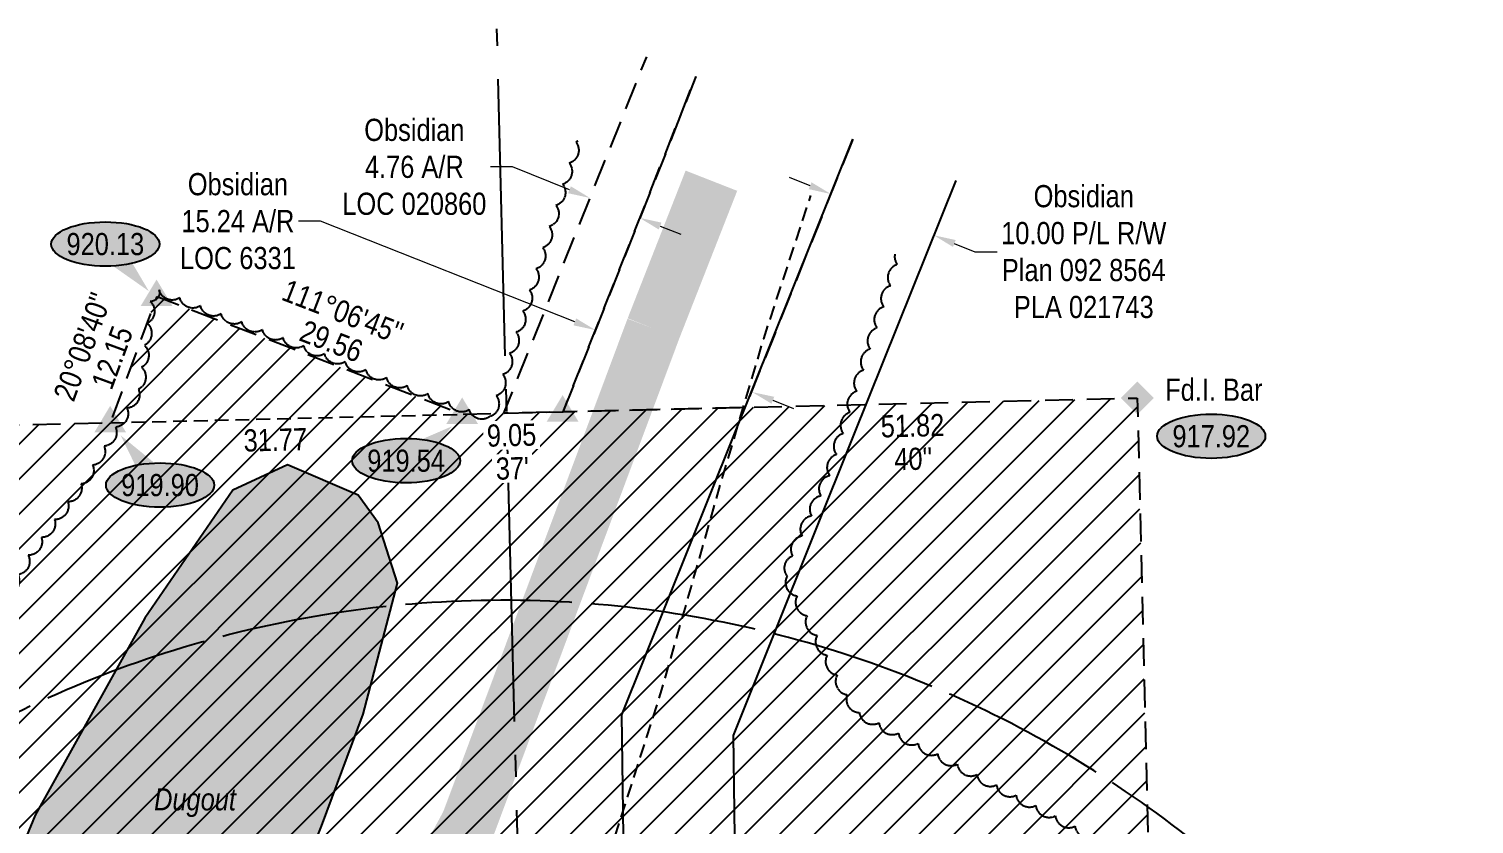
# Model space of a CAD drawing. Extents: x 621851 to 625846, y 5849674 to 5854914.
# Drawn here: x 625194 to 625846, y 5852734 to 5853093 of the extents above; entities that cross this region are included whole.
import ezdxf
from ezdxf.enums import TextEntityAlignment as Align

# ---------------------------------------------------------------- set-up
doc = ezdxf.new("R2010")
doc.units = 0
doc.header["$LTSCALE"] = 5
doc.header["$PDMODE"] = 34
doc.header["$PDSIZE"] = 0.03
for name, pattern in [('0', [1, 1, 0]), ('foc-ACCESSROAD', [3.75, 2.5, -1.25]), ('foc-BUFFER', [16.75, 15, -1.75]), ('foc-QUARTERLINE', [33, 25, -3, 2, -3]), ('foc-TIELINE', [1.875, 1.25, -0.625]), ('UG_PIPE', [1.875, 1.25, -0.625])]:
    doc.linetypes.add(name, pattern=pattern)
doc.layers.get('Defpoints').update_dxf_attribs({"color": 9})
for name, color, linetype in [('AS-PIPE-UG', 44, 'UG_PIPE'), ('AS-ROADS', 254, 'Continuous'), ('AUX-BUFFER', 7, 'foc-BUFFER'), ('C-AR', 13, 'foc-ACCESSROAD'), ('C-RW', 13, 'Continuous'), ('C-WS', 13, 'foc-ACCESSROAD'), ('CG-NOTES', 7, 'Continuous'), ('L-BD', 7, 'Continuous'), ('L-MON', 1, 'Continuous'), ('L-MON-T', 1, 'Continuous'), ('L-QSEC', 8, 'foc-QUARTERLINE'), ('L-TIE', 7, 'foc-TIELINE'), ('P-ELEVATION', 7, 'Continuous'), ('P-PROPOSED-EXISTING-H', 59, 'Continuous'), ('T-BUSH', 110, '0'), ('T-WATER', 160, 'Continuous'), ('T-WATER-H', 133, 'Continuous'), ('T-WATER-T', 170, 'Continuous')]:
    doc.layers.add(name, color=color, linetype=linetype)
doc.layers.add('C-AR-T', color=13, linetype='Continuous', lineweight=9)
doc.layers.add('C-RW-T', color=13, linetype='Continuous', lineweight=9)
doc.styles.add('80', font='ARIALN.TTF', dxfattribs={"height": 10})
doc.styles.add('80CG', font='ARIALN.TTF', dxfattribs={"height": 10})
doc.styles.add('80L', font='ARIALN.TTF', dxfattribs={"height": 10})
doc.dimstyles.new('Compass 5 000', dxfattribs={"dimscale": 5, "dimtxt": 9, "dimasz": 2, "dimexe": 0.2, "dimexo": 0.0625, "dimgap": 0.5, "dimtad": 0, "dimtih": 1, "dimtoh": 1, "dimzin": 0, "dimdsep": 46, "dimtxsty": '80CG', "dimcen": 0.1, "dimse1": 1, "dimse2": 1, "dimclrd": 256, "dimclrt": 256, "dimaunit": 1, "dimadec": 4, "dimazin": 0, "dimtfac": 0.06, "dimtofl": 0, "dimtmove": 0, "dimatfit": 1, "dimfxl": 0.2, "dimtolj": 1, "dimtzin": 0, "dimlwd": -1, "dimarcsym": 0})

# ---------------------------------------------------------------- blocks, each defined once
blk = doc.blocks.new('SMONA')
blk.add_hatch(color=255).paths.add_polyline_path([(0, -1.49), (1.49, 0), (0, 1.49), (-1.49, 0)])
blk = doc.blocks.new('SMONAA')
blk.add_blockref('SMONA', (0, 0))
blk = doc.blocks.new('SMONB')
at = {"color": 1}
blk.add_solid([(0, 1.2), (1.2, 0), (-1.2, 0), (0, -1.2)], dxfattribs=at)
blk = doc.blocks.new('SMONBB')
blk.add_blockref('SMONB', (0, 0))
blk = doc.blocks.new('SMONCC')
for name in ['SMONAA', 'SMONBB']:
    blk.add_blockref(name, (0, 0))
blk = doc.blocks.new('FDIBAR')
blk.add_blockref('SMONCC', (0, 0))
blk = doc.blocks.new('*D425')
at = {"layer": 'C-AR-T', "transparency": 16777216}
for p, q in [((625412.53, 5853030.62), (625402.53, 5853030.62)), ((625438.21, 5853020.33), (625412.53, 5853030.62)), ((625479.06, 5853003.96), (625488.34, 5853000.24))]:
    blk.add_line(p, q, dxfattribs=at)
for points in [[(625438.83, 5853021.88), (625437.59, 5853018.78), (625447.49, 5853016.61)], [(625479.68, 5853005.51), (625478.44, 5853002.42), (625469.78, 5853007.68)]]:
    blk.add_solid(points, dxfattribs=at)
at = {"layer": 'Defpoints', "color": 0, "transparency": 16777216}
for p in [(625464.21, 5853058.33), (625486.49, 5853049.4), (625447.49, 5853016.61)]:
    blk.add_point(p, dxfattribs=at)
at = {"layer": 'C-AR-T', "transparency": 16777216, "insert": (625368.24, 5853030.62), "char_height": 10, "attachment_point": 5, "style": '80CG'}
blk.add_mtext('\\A1;Obsidian\\P4.76 A/R\\PLOC 020860', dxfattribs=at)
blk = doc.blocks.new('*D426')
at = {"layer": 'C-AR-T', "transparency": 16777216}
for p, q in [((625325.96, 5853006.12), (625315.96, 5853006.12)), ((625440.62, 5852960.72), (625325.96, 5853006.12)), ((625529.89, 5852925.37), (625539.19, 5852921.69))]:
    blk.add_line(p, q, dxfattribs=at)
for points in [[(625441.24, 5852962.27), (625440.01, 5852959.17), (625449.92, 5852957.03)], [(625530.51, 5852926.92), (625529.28, 5852923.82), (625520.6, 5852929.05)]]:
    blk.add_solid(points, dxfattribs=at)
at = {"layer": 'Defpoints', "color": 0, "transparency": 16777216}
for p in [(625482.8, 5853040.06), (625553.47, 5853012.08), (625449.92, 5852957.03)]:
    blk.add_point(p, dxfattribs=at)
at = {"layer": 'C-AR-T', "transparency": 16777216, "insert": (625288.68, 5853006.12), "char_height": 10, "attachment_point": 5, "style": '80CG'}
blk.add_mtext('\\A1;Obsidian\\P15.24 A/R\\PLOC 6331', dxfattribs=at)
blk = doc.blocks.new('*D427')
at = {"layer": 'C-RW-T', "transparency": 16777216}
for p, q in [((625546.73, 5853022.15), (625537.45, 5853025.87)), ((625611.74, 5852996.1), (625621.02, 5852992.38)), ((625621.02, 5852992.38), (625631.02, 5852992.38))]:
    blk.add_line(p, q, dxfattribs=at)
for points in [[(625547.35, 5853023.7), (625546.11, 5853020.61), (625556.02, 5853018.43)], [(625612.36, 5852997.65), (625611.12, 5852994.56), (625602.45, 5852999.82)]]:
    blk.add_solid(points, dxfattribs=at)
at = {"layer": 'Defpoints', "color": 0, "transparency": 16777216}
for p in [(625567.02, 5853045.9), (625613.46, 5853027.29), (625602.45, 5852999.82)]:
    blk.add_point(p, dxfattribs=at)
at = {"layer": 'C-RW-T', "transparency": 16777216, "insert": (625670.11, 5852992.38), "char_height": 10, "attachment_point": 5, "style": '80CG'}
blk.add_mtext('\\A1;Obsidian\\P10.00 P/L R/W\\PPlan 092 8564\\PPLA 021743', dxfattribs=at)
blk = doc.blocks.new('STRIA')
blk.add_hatch(color=255).paths.add_polyline_path([(-0.04, 1.52), (-1.47, -0.87), (1.39, -0.87)])
blk = doc.blocks.new('STRIAA')
blk.add_blockref('STRIA', (0, 0))
blk = doc.blocks.new('STRIB')
at = {"color": 1}
blk.add_solid([(-1.12, -0.67), (-0.04, 1.13), (1.04, -0.67)], dxfattribs=at)
blk = doc.blocks.new('STRIBB')
blk.add_blockref('STRIB', (0, 0))
blk = doc.blocks.new('STRICC')
for name in ['STRIAA', 'STRIBB']:
    blk.add_blockref(name, (0, 0))
blk = doc.blocks.new('fdspike')
blk.add_blockref('STRICC', (0, 0))
blk = doc.blocks.new('*U521')
at = {"layer": 'P-ELEVATION'}
h = blk.add_hatch(color=111, dxfattribs=at)
h.dxf.hatch_style = 1
edge = h.paths.add_edge_path()
edge.add_ellipse((0, 0), major_axis=(-24.38, 0), ratio=0.410256, start_angle=0, end_angle=360)
at = {"layer": 'P-ELEVATION', "color": 7, "flags": 128}
blk.add_lwpolyline([(0, 0, 12.5, 0, 0), (-15.21, -2.52, 0, 0, 0)], format="xyseb", dxfattribs=at)
at = {"layer": 'P-ELEVATION', "color": 7}
blk.add_ellipse((0, 0), major_axis=(-24.38, 0), ratio=0.410256, dxfattribs=at)
at = {"layer": 'P-ELEVATION', "style": '80'}
blk.add_attdef('ELEVATION', text='', height=10, dxfattribs=at).set_placement((0, 0), align=Align.MIDDLE_CENTER)
blk = doc.blocks.new('*U522')
at = {"layer": 'P-ELEVATION'}
h = blk.add_hatch(color=111, dxfattribs=at)
h.dxf.hatch_style = 1
edge = h.paths.add_edge_path()
edge.add_ellipse((0, 0), major_axis=(-24.38, 0), ratio=0.410256, start_angle=0, end_angle=360)
at = {"layer": 'P-ELEVATION', "color": 7, "flags": 128}
blk.add_lwpolyline([(0, 0, 12.5, 0, 0), (20.67, 15.49, 0, 0, 0)], format="xyseb", dxfattribs=at)
at = {"layer": 'P-ELEVATION', "color": 7}
blk.add_ellipse((0, 0), major_axis=(-24.38, 0), ratio=0.410256, dxfattribs=at)
at = {"layer": 'P-ELEVATION', "style": '80'}
blk.add_attdef('ELEVATION', text='', height=10, dxfattribs=at).set_placement((0, 0), align=Align.MIDDLE_CENTER)
blk = doc.blocks.new('*U523')
at = {"layer": 'P-ELEVATION'}
h = blk.add_hatch(color=111, dxfattribs=at)
h.dxf.hatch_style = 1
edge = h.paths.add_edge_path()
edge.add_ellipse((0, 0), major_axis=(-24.38, 0), ratio=0.410256, start_angle=0, end_angle=360)
at = {"layer": 'P-ELEVATION', "color": 7, "flags": 128}
blk.add_lwpolyline([(0, 0, 12.5, 0, 0), (19.62, -21.25, 0, 0, 0)], format="xyseb", dxfattribs=at)
at = {"layer": 'P-ELEVATION', "color": 7}
blk.add_ellipse((0, 0), major_axis=(-24.38, 0), ratio=0.410256, dxfattribs=at)
at = {"layer": 'P-ELEVATION', "style": '80'}
blk.add_attdef('ELEVATION', text='', height=10, dxfattribs=at).set_placement((0, 0), align=Align.MIDDLE_CENTER)
blk = doc.blocks.new('*U524')
at = {"layer": 'P-ELEVATION'}
h = blk.add_hatch(color=111, dxfattribs=at)
h.dxf.hatch_style = 1
edge = h.paths.add_edge_path()
edge.add_ellipse((0, 0), major_axis=(-24.38, 0), ratio=0.410256, start_angle=0, end_angle=360)
at = {"layer": 'P-ELEVATION', "color": 7, "flags": 128}
blk.add_lwpolyline([(0, 0, 12.5, 0, 0), (-17.77, 22.45, 0, 0, 0)], format="xyseb", dxfattribs=at)
at = {"layer": 'P-ELEVATION', "color": 7}
blk.add_ellipse((0, 0), major_axis=(-24.38, 0), ratio=0.410256, dxfattribs=at)
at = {"layer": 'P-ELEVATION', "style": '80'}
blk.add_attdef('ELEVATION', text='', height=10, dxfattribs=at).set_placement((0, 0), align=Align.MIDDLE_CENTER)

msp = doc.modelspace()

# ---------------------------------------------------------------- hatches: boundary and pattern name
at = {"layer": 'P-PROPOSED-EXISTING-H'}
h = msp.add_hatch(dxfattribs=at)
h.set_pattern_fill('ANSI31', color=256, scale=3.501422, style=0)
h.set_pattern_definition([(45, (4383.078, -1228.093), (-7.86091666, 7.86091666), [])])
h.paths.add_polyline_path([(625099.851, 5852303.364), (625098.204, 5852374.253), (625077.759, 5852344.001), (624977.334, 5852527.795), (624883.008, 5852540.561), (624932.77, 5852698.375), (625091.62, 5852657.638), (625085.716, 5852911.754), (625231.288, 5852915.243), (625252.196, 5852972.242), (625389.97, 5852919.046), (625435.31, 5852920.132), (625694.266, 5852926.339), (625708.856, 5852317.519)])
at = {"layer": 'T-WATER-H'}
h = msp.add_hatch(color=256, dxfattribs=at)
h.dxf.hatch_style = 1
h.paths.add_polyline_path([(625163.721, 5852657.299), (625212.941, 5852615.664), (625262.521, 5852596.494), (625291.631, 5852646.194), (625326.336, 5852733.189), (625345.141, 5852783.799), (625360.716, 5852842.829), (625351.866, 5852870.124), (625342.941, 5852882.474), (625311.111, 5852896.254), (625286.421, 5852884.859), (625246.671, 5852827.029), (625197.226, 5852738.129)])

# ---------------------------------------------------------------- linework, layer by layer
at = {"layer": 'AS-ROADS', "const_width": 24.991, "flags": 128}
for points in [[(625476.071, 5852957.779), (625502.201, 5853024.417)], [(625476.071, 5852957.779), (625392.706, 5852734.609), (625282.626, 5852530.974), (625113.711, 5852284.119)]]:
    msp.add_lwpolyline(points, dxfattribs=at)
at = {"layer": 'AUX-BUFFER', "color": 251, "linetype": 'foc-BUFFER'}
msp.add_arc((625408.396, 5852335.289), 499.822, 28.863343, 156.503625, dxfattribs=at)
at = {"layer": 'C-AR', "flags": 128}
for points in [[(625495.236, 5853071.478), (625435.31, 5852920.132), (625408.574, 5852919.492), (625473.044, 5853080.371)], [(625565.922, 5853043.151), (625517.411, 5852922.1), (625435.31, 5852920.132), (625495.236, 5853071.478)]]:
    msp.add_lwpolyline(points, dxfattribs=at)
at = {"layer": 'C-RW'}
msp.add_lwpolyline([(625612.361, 5853024.541), (625566.291, 5852909.582), (625512.019, 5852774.156), (625514.479, 5852591.842), (625418.495, 5852464.723), (625378.949, 5852412.343), (625339.023, 5852442.492), (625416.46, 5852545.048), (625464.224, 5852608.309), (625461.862, 5852783.488), (625511.88, 5852908.298), (625565.922, 5853043.151)], dxfattribs=at)
at = {"layer": 'L-QSEC'}
msp.add_line((625426.035, 5852285.549), (625405.505, 5853092.922), dxfattribs=at)
at = {"layer": 'L-TIE'}
msp.add_line((625231.336, 5852915.234), (625390.116, 5852919.034), dxfattribs=at)
at = {"layer": 'T-BUSH', "flags": 128}
for points in [[(625441.925, 5853042.214, -0.0369105), (625441.089, 5853041.88, -0.5205671), (625438.094, 5853032.343, -0.5205671), (625435.099, 5853022.805, -0.5205671), (625432.105, 5853013.268, -0.5205671), (625429.11, 5853003.731, -0.5205671), (625426.115, 5852994.194, -0.5205671), (625423.12, 5852984.656, -0.5205671), (625420.125, 5852975.119, -0.5205671), (625417.13, 5852965.582, -0.5205671), (625414.135, 5852956.045, -0.5205671), (625411.14, 5852946.507, -0.5205671), (625408.145, 5852936.97, -0.5205671), (625405.15, 5852927.433, -0.5205671), (625402.155, 5852917.896, -0.5205671), (625393.004, 5852921.141, -0.5205671), (625383.681, 5852924.746, -0.5205671), (625374.357, 5852928.351, -0.5205671), (625365.033, 5852931.956, -0.5205671), (625355.709, 5852935.561, -0.5205671), (625346.385, 5852939.166, -0.5205671), (625337.062, 5852942.771, -0.5205671), (625327.738, 5852946.376, -0.5205671), (625318.414, 5852949.981, -0.5205671), (625309.09, 5852953.586, -0.5205671), (625299.767, 5852957.191, -0.5205671), (625290.443, 5852960.796, -0.5205671), (625281.119, 5852964.401, -0.5205671), (625271.795, 5852968.006, -0.5205671), (625262.471, 5852971.611, -0.5205671), (625253.148, 5852975.216, -0.5205671), (625249.087, 5852969.958, -0.5205671), (625247.789, 5852960.046, -0.5205671), (625246.491, 5852950.134, -0.5205671), (625245.194, 5852940.222, -0.5205671), (625243.814, 5852930.339, -0.5205671), (625238.646, 5852921.782, -0.5205671), (625233.479, 5852913.225, -0.5205671), (625228.311, 5852904.668, -0.5205671), (625223.144, 5852896.11, -0.5205671), (625217.93, 5852887.584, -0.5205671), (625211.973, 5852879.557, -0.5205671), (625206.016, 5852871.529, -0.5205671), (625200.059, 5852863.502, -0.5205671), (625194.101, 5852855.474, -0.5205671), (625189.414, 5852846.645, -0.5205671), (625184.728, 5852837.815, -0.5205671), (625180.042, 5852828.985, -0.5205671), (625175.355, 5852820.155, -0.5205671), (625170.669, 5852811.325, -0.5205671), (625165.983, 5852802.495, -0.5205671), (625161.296, 5852793.665, -0.5205671), (625156.61, 5852784.835, -0.5205671), (625151.924, 5852776.005, -0.5205671), (625147.238, 5852767.176, -0.5205671), (625142.551, 5852758.346, -0.5205671), (625137.865, 5852749.516, -0.5205671), (625133.179, 5852740.686, -0.5205671), (625128.724, 5852731.742, -0.5205671), (625124.573, 5852722.648, -0.5205671), (625120.422, 5852713.554, -0.5205671), (625116.271, 5852704.46, -0.5205671), (625112.12, 5852695.366, -0.5205671), (625107.968, 5852686.273, -0.5205671), (625103.817, 5852677.179, -0.5205671), (625099.666, 5852668.085, -0.5205671), (625094.616, 5852660.165, -0.5205671), (625084.756, 5852658.519, -0.5205671), (625074.896, 5852656.873, -0.5205671), (625065.036, 5852655.227, -0.5205671), (625055.581, 5852658.263, -0.5205671), (625046.151, 5852661.58, -0.5205671), (625036.721, 5852664.896, -0.5205671), (625027.291, 5852668.213, -0.5205671), (625017.861, 5852671.53, -0.5205671), (625008.43, 5852674.847, -0.5205671), (624999, 5852678.164, -0.5205671), (624989.57, 5852681.481, -0.5205671), (624980.14, 5852684.797, -0.5205671), (624970.71, 5852688.114, -0.5205671), (624961.28, 5852691.431, -0.5205671), (624951.85, 5852694.748, -0.5205671), (624942.419, 5852698.065, -0.5205671), (624932.989, 5852701.381, -0.5205671), (624928.483, 5852694.848, -0.5205671), (624925.477, 5852685.315, -0.5205671), (624922.471, 5852675.781, -0.5205671), (624919.464, 5852666.247, -0.5205671), (624916.458, 5852656.713, -0.5205671), (624913.452, 5852647.18, -0.5205671), (624910.446, 5852637.646, -0.5205671), (624907.44, 5852628.112, -0.5205671), (624904.433, 5852618.579, -0.5205671), (624901.427, 5852609.045, -0.5205671), (624898.421, 5852599.511, -0.5205671), (624895.415, 5852589.977, -0.5205671), (624892.409, 5852580.444, -0.5205671), (624889.403, 5852570.91, -0.5205671), (624886.396, 5852561.376, -0.5205671), (624883.39, 5852551.843, -0.5205671), (624880.384, 5852542.309, -0.5205671), (624884.364, 5852537.21, -0.5205671), (624894.271, 5852535.872, -0.5205671), (624904.177, 5852534.535, -0.5205671), (624914.084, 5852533.197, -0.5205671), (624923.99, 5852531.859, -0.5205671), (624933.897, 5852530.522, -0.5205671), (624943.804, 5852529.184, -0.5205671), (624953.71, 5852527.847, -0.5205671), (624963.617, 5852526.509, -0.5205671), (624973.523, 5852525.172, -0.5205671), (624983.43, 5852523.834, -0.5205671), (624993.336, 5852522.497, -0.5205671), (625003.243, 5852521.159, -0.5205671), (625013.149, 5852519.821, -0.5205671), (625018.238, 5852512.144, -0.5205671), (625022.179, 5852502.957, -0.5205671), (625026.12, 5852493.771, -0.5205671), (625030.061, 5852484.584, -0.5205671), (625030.413, 5852475.123, -0.5205671), (625027.914, 5852465.444, -0.5205671), (625025.415, 5852455.765, -0.5205671), (625022.916, 5852446.086, -0.5205671), (625023.544, 5852436.792, -0.5205671), (625028.317, 5852428.008, -0.5205671), (625033.089, 5852419.224, -0.5205671), (625037.861, 5852410.441, -0.5205671), (625042.634, 5852401.657, -0.5205671), (625047.406, 5852392.873, -0.5205671), (625052.178, 5852384.09, -0.5205671), (625056.951, 5852375.306, -0.5205671), (625061.723, 5852366.522, -0.5205671), (625066.496, 5852357.739, -0.5205671), (625071.268, 5852348.955, -0.5205671), (625076.04, 5852340.171, -0.5205671), (625080.813, 5852331.387, -0.5205671), (625085.585, 5852322.604, -0.5205671), (625087.619, 5852314.066, -0.5205671), (625081.359, 5852306.272, -0.5205671), (625075.099, 5852298.478, -0.5205671), (625068.839, 5852290.684, -0.5205671), (625062.579, 5852282.89, -0.5205671), (625054.757, 5852273.152)], [(625584.926, 5852991.265, 0.206313), (625585.99, 5852986.556, 0.5205671), (625582.947, 5852977.034, 0.5205671), (625579.904, 5852967.512, 0.5205671), (625576.861, 5852957.99, 0.5205671), (625573.818, 5852948.468, 0.5205671), (625570.775, 5852938.946, 0.5205671), (625567.732, 5852929.424, 0.5205671), (625564.689, 5852919.902, 0.5205671), (625561.646, 5852910.38, 0.5205671), (625558.603, 5852900.858, 0.5205671), (625555.56, 5852891.336, 0.5205671), (625551.571, 5852882.185, 0.5205671), (625547.326, 5852873.135, 0.5205671), (625543.08, 5852864.085, 0.5205671), (625538.835, 5852855.034, 0.5205671), (625536.337, 5852846.01, 0.5205671), (625540.852, 5852837.092, 0.5205671), (625545.368, 5852828.173, 0.5205671), (625549.883, 5852819.255, 0.5205671), (625554.398, 5852810.336, 0.5205671), (625558.914, 5852801.418, 0.5205671), (625563.429, 5852792.499, 0.5205671), (625568.878, 5852784.498, 0.5205671), (625577.718, 5852779.831, 0.5205671), (625586.558, 5852775.165, 0.5205671), (625595.398, 5852770.498, 0.5205671), (625604.239, 5852765.831, 0.5205671), (625613.079, 5852761.164, 0.5205671), (625621.919, 5852756.498, 0.5205671), (625630.759, 5852751.831, 0.5205671), (625639.6, 5852747.164, 0.5205671), (625648.44, 5852742.497, 0.5205671), (625657.28, 5852737.831, 0.5205671), (625666.121, 5852733.164, 0.5205671), (625674.961, 5852728.497, 0.5205671), (625676.046, 5852719.814, 0.5205671), (625674.757, 5852709.901, 0.5205671), (625673.468, 5852699.988, 0.5205671), (625672.179, 5852690.075, 0.5205671), (625670.889, 5852680.162, 0.5205671), (625669.6, 5852670.249, 0.5205671), (625668.311, 5852660.336, 0.5205671), (625667.022, 5852650.423, 0.5205671), (625665.732, 5852640.51, 0.5205671), (625664.443, 5852630.597, 0.5205671), (625663.154, 5852620.684, 0.5205671), (625661.865, 5852610.771, 0.5205671), (625660.576, 5852600.858, 0.5205671), (625659.475, 5852590.927, 0.5205671), (625658.858, 5852580.95, 0.5205671), (625658.241, 5852570.973, 0.5205671), (625657.624, 5852560.995, 0.5205671), (625657.007, 5852551.018, 0.5205671), (625656.39, 5852541.04, 0.5205671), (625655.774, 5852531.063, 0.5205671), (625655.157, 5852521.086, 0.5205671), (625654.54, 5852511.108, 0.5205671), (625653.923, 5852501.131, 0.5205671), (625653.306, 5852491.153, 0.5205671), (625653.927, 5852481.232, 0.5205671), (625655.435, 5852471.349, 0.5205671), (625656.943, 5852461.467, 0.5205671), (625658.451, 5852451.585, 0.5205671), (625659.959, 5852441.703, 0.5205671), (625661.467, 5852431.821, 0.5205671), (625662.975, 5852421.939, 0.5205671), (625664.483, 5852412.057, 0.5205671), (625664.085, 5852402.207, 0.5205671), (625662.248, 5852392.381, 0.5205671), (625660.411, 5852382.555, 0.5205671), (625658.574, 5852372.728, 0.5205671), (625656.737, 5852362.902, 0.5205671), (625654.9, 5852353.076, 0.5205671), (625653.062, 5852343.25, 0.5205671), (625651.225, 5852333.424, 0.5205671), (625649.388, 5852323.597, 0.5205671), (625647.551, 5852313.771, 0.5205671), (625645.714, 5852303.945, 0.5205671), (625639.712, 5852295.958, 0.5205671), (625633.687, 5852287.982, 0.5205671), (625627.661, 5852280.006, 0.5205671), (625621.635, 5852272.03, 0.5205671), (625615.609, 5852264.054, 0.5205671), (625609.583, 5852256.078, 0.5205671), (625603.558, 5852248.102, 0.5205671), (625597.532, 5852240.125, 0.5205671), (625591.506, 5852232.149, 0.5205671), (625585.48, 5852224.173, 0.5205671), (625579.454, 5852216.197, 0.5205671), (625572.276, 5852209.872, 0.5205671), (625562.711, 5852206.97, 0.5205671), (625553.145, 5852204.067, 0.5205671), (625543.579, 5852201.164, 0.5205671), (625534.013, 5852198.262, 0.5205671), (625524.476, 5852196.697, 0.5205671), (625515.043, 5852200.006, 0.5205671), (625505.611, 5852203.315, 0.5205671), (625496.178, 5852206.625, 0.5205671), (625486.745, 5852209.934, 0.5205671), (625477.312, 5852213.243, 0.5205671), (625467.879, 5852216.552, 0.5205671), (625459.317, 5852221.443, 0.5205671), (625451.474, 5852227.641, 0.5205671), (625443.631, 5852233.839, 0.5205671), (625435.788, 5852240.038, 0.5205671), (625427.946, 5852246.236, 0.5205671), (625420.103, 5852252.435, 0.5205671), (625412.26, 5852258.633, 0.5205671), (625404.417, 5852264.831, 0.5205671), (625396.575, 5852271.03, 0.5205671), (625388.732, 5852277.228, 0.5205671), (625380.889, 5852283.427, 0.5205671), (625372.51, 5852288.762, 0.5205671), (625363.478, 5852293.045, 0.5205671), (625354.446, 5852297.329, 0.5205671), (625345.414, 5852301.613, 0.5205671), (625336.382, 5852305.896, 0.5205671), (625327.349, 5852310.18, 0.5205671), (625318.298, 5852314.403, 0.5205671), (625308.481, 5852316.293, 0.5205671), (625298.665, 5852318.183, 0.5205671), (625288.849, 5852320.073)]]:
    msp.add_lwpolyline(points, format="xyb", dxfattribs=at)
at = {"layer": 'T-WATER', "flags": 128}
msp.add_lwpolyline([(625163.721, 5852657.299), (625212.941, 5852615.664), (625262.521, 5852596.494), (625291.631, 5852646.194), (625326.336, 5852733.189), (625345.141, 5852783.799), (625360.716, 5852842.829), (625351.866, 5852870.124), (625342.941, 5852882.474), (625311.111, 5852896.254), (625286.421, 5852884.859), (625246.671, 5852827.029), (625197.226, 5852738.129)], close=True, dxfattribs=at)

# ---------------------------------------------------------------- block references
at = {"layer": 'CG-NOTES', "xscale": 0.99964461, "yscale": 0.99964461, "zscale": 0.99964461}
for name, p, values in [('*U523', (625228.902, 5852995.829), {'ELEVATION': '920.13'}), ('*U524', (625253.57, 5852887.095), {'ELEVATION': '919.90'}), ('*U522', (625364.524, 5852898.104), {'ELEVATION': '919.54'}), ('*U521', (625727.602, 5852909.143), {'ELEVATION': '917.92'})]:
    msp.add_blockref(name, p, dxfattribs=at).add_auto_attribs(values)
at = {"layer": 'L-MON', "xscale": 4.998223049999996, "yscale": 4.998223049999996, "zscale": 4.998223049999996}
for name, p in [('fdspike', (625252.196, 5852972.242)), ('FDIBAR', (625694.266, 5852926.339)), ('fdspike', (625231.284, 5852915.232))]:
    msp.add_blockref(name, p, dxfattribs=at)

# ---------------------------------------------------------------- texts
at = {"layer": 'L-BD', "style": '80L'}
for s, height, rotation, p in [("111°06'45''", 9.99289, 338.8876, (625335.991, 5852965.329)), ("20°08'40''", 9.9929, 69.8557, (625218.595, 5852949.555)), ('29.56', 9.9929, 338.8876, (625330.861, 5852952.045)), ('12.15', 9.9929, 69.8557, (625231.963, 5852944.651)), ('51.82', 9.9929, 1.3729, (625592.875, 5852913.913)), ('31.77', 9.9929, 1.3729, (625305.561, 5852907.527)), ("40''", 9.9929, 1.3729, (625593.234, 5852898.928))]:
    msp.add_text(s, height=height, rotation=rotation, dxfattribs=at).set_placement(p, align=Align.MIDDLE)
at = {"layer": 'T-WATER-T', "insert": (625237.54, 5852750.309), "char_height": 9.99645, "attachment_point": 1, "style": '80L'}
msp.add_mtext_dynamic_manual_height_columns('\\pi13.341;{\\fArial Narrow|b0|i1|c0|p34;Dugout}', width=63.497, gutter_width=50, heights=[0], dxfattribs=at)

# ---------------------------------------------------------------- dimensions: what is measured, and where the dimension line sits
at = {"layer": 'C-AR-T'}
for base, p1, p2, angle, text, picture, middle in [((625447.493, 5853016.612), (625486.494, 5853049.4), (625464.211, 5853058.329), 158.162223, 'Obsidian\\P4.76 A/R\\PLOC 020860', '*D425', (625368.236, 5853030.624)), ((625449.921, 5852957.034), (625553.469, 5853012.076), (625482.795, 5853040.06), 158.398862, 'Obsidian\\P15.24 A/R\\PLOC 6331', '*D426', (625288.682, 5853006.115))]:
    dim = msp.add_linear_dim(base=base, p1=p1, p2=p2, angle=angle, text=text, dimstyle='Compass 5 000', dxfattribs=at)
    dim.commit()
    dim.dimension.update_dxf_attribs({"geometry": picture, "text_midpoint": middle, "dimtype": 161})
at = {"layer": 'C-RW-T'}
dim = msp.add_linear_dim(base=(625602.455, 5852999.823), p1=(625567.023, 5853045.897), p2=(625613.461, 5853027.287), angle=338.161688, text='Obsidian\\P10.00 P/L R/W\\PPlan 092 8564\\PPLA 021743', dimstyle='Compass 5 000', dxfattribs=at)
dim.commit()
dim.dimension.update_dxf_attribs({"geometry": '*D427', "text_midpoint": (625670.106, 5852992.383), "dimtype": 161})

# ---------------------------------------------------------------- next in the draw order: texts
at = {"layer": 'L-BD', "insert": (625412.075, 5852909.58), "char_height": 9.9929, "width": 22.52101, "attachment_point": 5, "rotation": 1.3729, "style": '80L', "bg_fill": 3, "box_fill_scale": 1.15, "bg_fill_color": 256, "bg_fill_transparency": 0}
msp.add_mtext('9.05', dxfattribs=at)
at = {"layer": 'L-MON-T', "insert": (625706.82, 5852935.113), "char_height": 9.9964, "attachment_point": 1, "style": '80L', "bg_fill": 3, "box_fill_scale": 1.1, "bg_fill_color": 256, "bg_fill_transparency": 0}
msp.add_mtext_dynamic_manual_height_columns('Fd.I. Bar', width=44.17706, gutter_width=50, heights=[0], dxfattribs=at)

# ---------------------------------------------------------------- next in the draw order: block references
at = {"layer": 'L-MON', "xscale": 4.998223049999996, "yscale": 4.998223049999996, "zscale": 4.998223049999996}
for p in [(625390.007, 5852919.031), (625435.296, 5852920.094)]:
    msp.add_blockref('fdspike', p, dxfattribs=at)

# ---------------------------------------------------------------- next in the draw order: texts
at = {"layer": 'L-BD', "insert": (625412.434, 5852894.595), "char_height": 9.9929, "width": 15.16819, "attachment_point": 5, "rotation": 1.3729, "style": '80L', "bg_fill": 3, "box_fill_scale": 1.15, "bg_fill_color": 256, "bg_fill_transparency": 0}
msp.add_mtext("37'", dxfattribs=at)

# ---------------------------------------------------------------- next in the draw order: linework, layer by layer
at = {"layer": 'AS-PIPE-UG', "flags": 128}
msp.add_lwpolyline([(625369.696, 5852501.624), (625370.371, 5852502.939), (625380.766, 5852524.749), (625395.886, 5852562.974), (625416.446, 5852617.234), (625429.461, 5852653.569), (625453.211, 5852711.074), (625479.871, 5852794.879), (625506.836, 5852889.199), (625525.791, 5852953.144), (625547.106, 5853017.784)], dxfattribs=at)
at = {"layer": 'C-WS', "flags": 128}
msp.add_lwpolyline([(625099.851, 5852303.364), (625098.204, 5852374.253), (625077.759, 5852344.001), (624977.334, 5852527.795), (624883.008, 5852540.561), (624932.77, 5852698.375), (625091.62, 5852657.638), (625085.716, 5852911.754), (625231.288, 5852915.243), (625252.196, 5852972.242), (625389.97, 5852919.046), (625435.31, 5852920.132), (625694.266, 5852926.339), (625708.856, 5852317.519)], close=True, dxfattribs=at)

doc.saveas('drawing.dxf')
